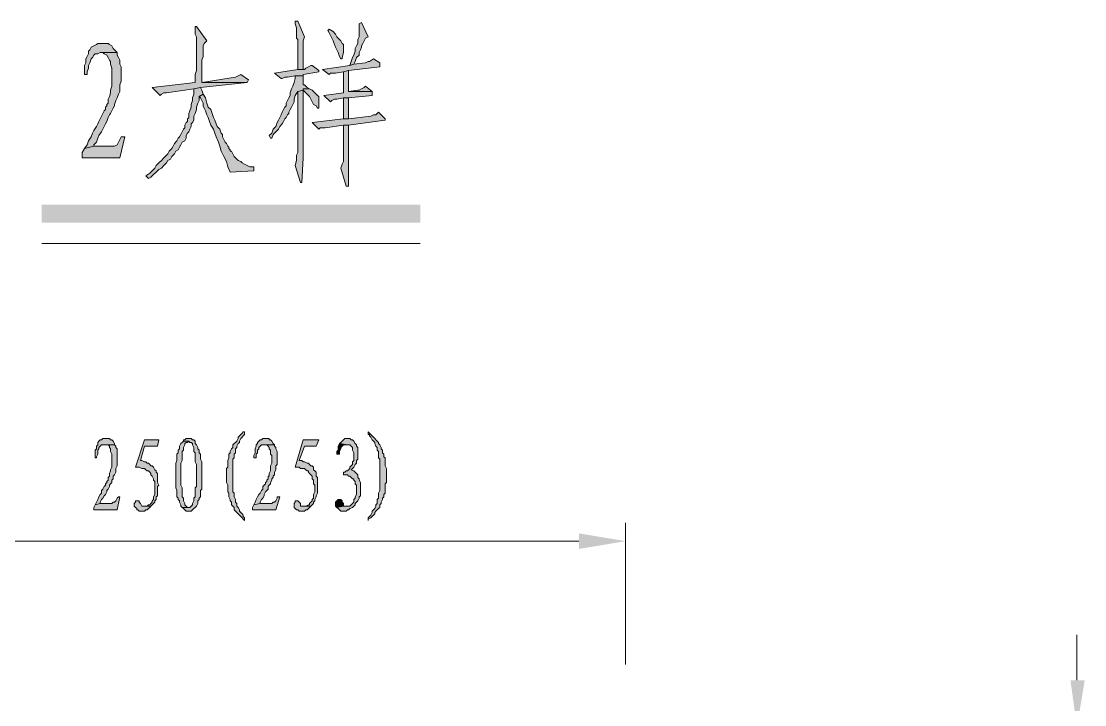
# Model space of a CAD drawing. Header units: inches. Extents: x 20 to 409, y 5 to 283.
# Drawn here: x 216.81 to 251.43, y 121.18 to 143.44 of the extents above; entities that cross this region are included whole.
import ezdxf

# ---------------------------------------------------------------- set-up
doc = ezdxf.new("R2010")
doc.units = ezdxf.units.IN
doc.header["$MEASUREMENT"] = 0
doc.layers.add('C00-00-00', color=7, linetype='Continuous')

msp = doc.modelspace()

# ---------------------------------------------------------------- hatches: boundary and pattern name
at = {"layer": 'C00-00-00'}
h = msp.add_hatch(color=0, dxfattribs=at)
h.dxf.hatch_style = 2
h.paths.add_polyline_path([(225.815, 143.443), (225.73, 143.443), (225.73, 143.358), (225.773, 143.231), (225.773, 142.893), (225.815, 142.85), (225.815, 141.877), (225.984, 141.877), (225.984, 142.3), (225.984, 142.342), (225.984, 142.808), (226.027, 142.935)])
h = msp.add_hatch(color=0, dxfattribs=at)
h.dxf.hatch_style = 2
h.paths.add_polyline_path([(227.889, 143.401), (227.805, 143.358), (227.805, 142.935), (227.762, 142.85), (227.762, 142.723), (227.72, 142.639), (227.678, 142.554), (227.678, 142.469), (227.635, 142.342), (227.593, 142.258), (227.551, 142.131), (227.508, 142.004), (227.635, 142.046), (227.678, 142.131), (227.72, 142.258), (227.805, 142.342), (227.805, 142.427), (227.847, 142.512), (227.889, 142.596), (227.889, 142.639), (227.932, 142.723), (227.974, 142.808), (228.016, 142.893), (228.101, 142.935)])
h = msp.add_hatch(color=0, dxfattribs=at)
h.dxf.hatch_style = 2
h.paths.add_polyline_path([(222.513, 143.274), (222.471, 143.274), (222.471, 143.189), (222.471, 143.02), (222.513, 142.935), (222.513, 141.834), (222.471, 141.707), (222.471, 141.453), (221.074, 141.284), (221.328, 141.03), (221.37, 141.072), (221.455, 141.115), (221.539, 141.115), (222.428, 141.242), (222.64, 141.284), (224.164, 141.453), (222.682, 141.453), (222.682, 141.496), (222.682, 142.173), (222.725, 142.3), (222.725, 142.639), (222.767, 142.723), (222.852, 142.808)])
h = msp.add_hatch(color=0, dxfattribs=at)
h.dxf.hatch_style = 2
h.paths.add_polyline_path([(226.831, 143.189), (226.789, 143.147), (226.831, 143.062), (226.873, 142.977), (226.916, 142.893), (226.958, 142.808), (227, 142.681), (227.043, 142.596), (227.085, 142.512), (227.127, 142.427), (227.17, 142.3), (227.212, 142.215), (227.254, 142.215), (227.254, 142.258), (227.297, 142.427), (227.297, 142.681), (227.254, 142.723), (227.212, 142.808), (227.17, 142.85), (227.127, 142.893), (227.085, 142.935), (227.043, 143.02), (226.958, 143.104)])
h = msp.add_hatch(color=0, dxfattribs=at)
h.dxf.hatch_style = 2
h.paths.add_polyline_path([(219.507, 142.723), (219.296, 142.723), (219.253, 142.681), (219.169, 142.639), (219.084, 142.596), (219.042, 142.512), (218.999, 142.469), (218.999, 142.385), (218.957, 142.3), (218.915, 142.215), (218.915, 142.088), (218.872, 142.004), (218.872, 141.707), (218.957, 141.707), (218.957, 141.792), (218.999, 141.919), (218.999, 142.004), (219.042, 142.088), (219.084, 142.215), (219.126, 142.258), (219.169, 142.342), (219.211, 142.385), (219.296, 142.385), (219.38, 142.427), (219.931, 142.427), (219.888, 142.469), (219.804, 142.554), (219.761, 142.639), (219.677, 142.681), (219.634, 142.723)])
h = msp.add_hatch(color=0, dxfattribs=at)
h.dxf.hatch_style = 2
h.paths.add_polyline_path([(219.931, 142.427), (219.38, 142.427), (219.465, 142.427), (219.507, 142.385), (219.592, 142.342), (219.634, 142.258), (219.677, 142.173), (219.719, 142.131), (219.719, 142.046), (219.761, 141.919), (219.761, 141.326), (219.719, 141.199), (219.719, 141.115), (219.677, 140.988), (219.634, 140.903), (219.634, 140.776), (219.592, 140.734), (219.592, 140.691), (219.55, 140.649), (219.55, 140.564), (219.507, 140.522), (219.465, 140.437), (219.423, 140.353), (219.38, 140.268), (219.338, 140.183), (219.296, 140.099), (219.253, 140.014), (219.169, 139.887), (219.126, 139.802), (219.084, 139.675), (218.999, 139.548), (218.957, 139.421), (218.872, 139.294), (219.169, 139.379), (219.169, 139.421), (219.253, 139.506), (219.296, 139.633), (219.338, 139.718), (219.423, 139.845), (219.465, 139.929), (219.507, 140.014), (219.55, 140.099), (219.592, 140.183), (219.634, 140.31), (219.677, 140.395), (219.719, 140.437), (219.761, 140.522), (219.804, 140.607), (219.846, 140.691), (219.846, 140.734), (219.888, 140.861), (219.931, 140.945), (219.973, 141.072), (220.015, 141.157), (220.015, 141.369), (220.058, 141.496), (220.058, 141.961), (220.015, 142.046), (220.015, 142.173), (219.973, 142.258), (219.931, 142.342)])
h = msp.add_hatch(color=0, dxfattribs=at)
h.dxf.hatch_style = 2
h.paths.add_polyline_path([(226.281, 142.004), (226.238, 142.004), (226.154, 141.961), (226.069, 141.919), (226.027, 141.877), (225.815, 141.877), (225.053, 141.75), (225.265, 141.58), (225.307, 141.58), (225.392, 141.623), (225.476, 141.623), (225.73, 141.665), (225.984, 141.665), (225.984, 141.707), (226.492, 141.792), (226.492, 141.834)])
h = msp.add_hatch(color=0, dxfattribs=at)
h.dxf.hatch_style = 2
h.paths.add_polyline_path([(228.27, 142.215), (228.143, 142.131), (228.101, 142.131), (228.016, 142.088), (227.635, 142.046), (227.508, 142.004), (226.619, 141.877), (226.831, 141.707), (226.873, 141.75), (227.043, 141.75), (227.297, 141.792), (227.466, 141.834), (228.482, 141.961), (228.482, 142.088)])
h = msp.add_hatch(color=0, dxfattribs=at)
h.dxf.hatch_style = 2
h.paths.add_polyline_path([(223.952, 141.707), (223.868, 141.665), (223.783, 141.623), (222.682, 141.453), (224.164, 141.453), (224.206, 141.538)])
h = msp.add_hatch(color=0, dxfattribs=at)
h.dxf.hatch_style = 2
h.paths.add_polyline_path([(225.984, 141.665), (225.73, 141.665), (225.73, 141.58), (225.688, 141.453), (225.646, 141.326), (225.603, 141.242), (225.561, 141.115), (225.561, 141.03), (225.519, 140.945), (225.476, 140.861), (225.434, 140.776), (225.434, 140.691), (225.392, 140.649), (225.349, 140.564), (225.307, 140.48), (225.265, 140.395), (225.222, 140.31), (225.18, 140.226), (225.138, 140.141), (225.095, 140.014), (225.011, 139.929), (224.968, 139.802), (224.884, 139.718), (224.926, 139.633), (224.968, 139.633), (225.011, 139.76), (225.095, 139.845), (225.18, 139.929), (225.222, 140.014), (225.307, 140.099), (225.349, 140.183), (225.392, 140.268), (225.434, 140.31), (225.476, 140.395), (225.519, 140.437), (225.519, 140.48), (225.561, 140.564), (225.603, 140.649), (225.646, 140.734), (225.688, 140.818), (225.688, 140.903), (225.73, 141.03), (225.815, 141.157), (225.984, 141.199), (225.984, 141.242), (226.196, 141.242), (226.111, 141.284), (226.027, 141.369), (225.984, 141.369), (225.984, 141.453)])
h = msp.add_hatch(color=0, dxfattribs=at)
h.dxf.hatch_style = 2
h.paths.add_polyline_path([(227.466, 141.834), (227.297, 141.792), (227.297, 141.115), (226.662, 141.03), (226.873, 140.818), (226.916, 140.861), (227, 140.903), (227.085, 140.903), (227.297, 140.945), (227.466, 140.945), (228.228, 141.03), (228.228, 141.157), (227.466, 141.157)])
h = msp.add_hatch(color=0, dxfattribs=at)
h.dxf.hatch_style = 2
h.paths.add_polyline_path([(222.64, 141.284), (222.428, 141.242), (222.428, 141.072), (222.386, 140.945), (222.386, 140.861), (222.344, 140.734), (222.344, 140.649), (222.301, 140.522), (222.259, 140.437), (222.259, 140.31), (222.217, 140.268), (222.217, 140.183), (222.174, 140.141), (222.132, 140.056), (222.132, 139.972), (222.09, 139.929), (222.047, 139.845), (222.005, 139.76), (221.963, 139.675), (221.92, 139.633), (221.878, 139.548), (221.793, 139.464), (221.751, 139.379), (221.709, 139.294), (221.624, 139.21), (221.582, 139.125), (221.497, 139.04), (221.455, 138.998), (221.37, 138.913), (221.285, 138.829), (221.201, 138.744), (221.158, 138.659), (221.074, 138.575), (220.989, 138.49), (220.862, 138.405), (220.947, 138.321), (221.031, 138.363), (221.116, 138.448), (221.201, 138.532), (221.285, 138.617), (221.37, 138.659), (221.455, 138.744), (221.539, 138.829), (221.582, 138.913), (221.666, 138.956), (221.709, 139.04), (221.793, 139.125), (221.836, 139.21), (221.92, 139.252), (221.963, 139.337), (222.005, 139.421), (222.047, 139.506), (222.132, 139.548), (222.174, 139.633), (222.174, 139.718), (222.217, 139.802), (222.259, 139.845), (222.301, 139.929), (222.344, 140.014), (222.344, 140.099), (222.386, 140.141), (222.428, 140.226), (222.428, 140.353), (222.471, 140.437), (222.513, 140.564), (222.513, 140.649), (222.555, 140.776), (222.598, 140.861), (222.598, 140.988), (222.725, 141.072), (222.682, 141.199)])
h = msp.add_hatch(color=0, dxfattribs=at)
h.dxf.hatch_style = 2
h.paths.add_polyline_path([(226.196, 141.242), (225.984, 141.242), (225.984, 141.199), (226.069, 141.115), (226.111, 141.072), (226.196, 140.988), (226.238, 140.903), (226.281, 140.818), (226.323, 140.734), (226.408, 140.691), (226.45, 140.607), (226.492, 140.607), (226.492, 140.691), (226.492, 140.988), (226.45, 141.03), (226.365, 141.115), (226.323, 141.157), (226.281, 141.199)])
h = msp.add_hatch(color=0, dxfattribs=at)
h.dxf.hatch_style = 2
h.paths.add_polyline_path([(228.016, 141.326), (227.974, 141.284), (227.889, 141.242), (227.805, 141.199), (227.762, 141.199), (227.466, 141.157), (228.228, 141.157)])
h = msp.add_hatch(color=0, dxfattribs=at)
h.dxf.hatch_style = 2
h.paths.add_polyline_path([(222.725, 141.072), (222.598, 140.988), (222.64, 140.945), (222.682, 140.861), (222.725, 140.776), (222.725, 140.691), (222.767, 140.607), (222.809, 140.522), (222.852, 140.395), (222.894, 140.31), (222.936, 140.183), (222.979, 140.056), (223.063, 139.929), (223.106, 139.802), (223.148, 139.675), (223.233, 139.506), (223.275, 139.379), (223.317, 139.21), (223.402, 139.04), (223.487, 138.871), (223.529, 138.702), (223.614, 138.532), (224.376, 138.575), (224.376, 138.702), (224.333, 138.702), (224.249, 138.702), (224.164, 138.744), (224.079, 138.786), (223.995, 138.829), (223.952, 138.871), (223.868, 138.913), (223.825, 138.956), (223.741, 139.04), (223.698, 139.125), (223.656, 139.21), (223.614, 139.21), (223.614, 139.252), (223.571, 139.294), (223.571, 139.337), (223.529, 139.379), (223.487, 139.464), (223.444, 139.506), (223.402, 139.591), (223.36, 139.675), (223.36, 139.76), (223.317, 139.802), (223.275, 139.929), (223.19, 140.014), (223.148, 140.099), (223.106, 140.226), (223.063, 140.31), (223.021, 140.437), (222.979, 140.564), (222.894, 140.649), (222.852, 140.776), (222.809, 140.945)])
h = msp.add_hatch(color=0, dxfattribs=at)
h.dxf.hatch_style = 2
h.paths.add_polyline_path([(225.984, 141.199), (225.815, 141.157), (225.815, 139.167), (225.773, 139.083), (225.773, 138.913), (225.73, 138.744), (225.9, 138.194), (225.942, 138.194), (225.984, 138.998)])
h = msp.add_hatch(color=0, dxfattribs=at)
h.dxf.hatch_style = 2
h.paths.add_polyline_path([(227.466, 140.945), (227.297, 140.945), (227.297, 140.903), (227.297, 140.268), (227.466, 140.268)])
h = msp.add_hatch(color=0, dxfattribs=at)
h.dxf.hatch_style = 2
h.paths.add_polyline_path([(228.44, 140.48), (228.355, 140.395), (228.27, 140.395), (228.186, 140.353), (227.466, 140.268), (227.297, 140.268), (226.281, 140.141), (226.492, 139.929), (226.535, 139.972), (226.704, 139.972), (227.297, 140.056), (227.466, 140.056), (228.651, 140.226), (228.651, 140.268)])
h = msp.add_hatch(color=0, dxfattribs=at)
h.dxf.hatch_style = 2
h.paths.add_polyline_path([(227.466, 140.056), (227.297, 140.056), (227.297, 140.014), (227.297, 138.871), (227.254, 138.786), (227.212, 138.659), (227.381, 138.067), (227.466, 138.067), (227.466, 138.829)])
h = msp.add_hatch(color=0, dxfattribs=at)
h.dxf.hatch_style = 2
h.paths.add_polyline_path([(220.185, 139.675), (220.058, 139.675), (220.015, 139.591), (219.973, 139.506), (219.931, 139.421), (219.846, 139.379), (219.169, 139.379), (218.872, 139.294), (218.788, 139.167), (218.788, 138.998), (220.015, 138.998)])
h = msp.add_hatch(color=0, dxfattribs=at)
h.dxf.hatch_style = 2
h.paths.add_polyline_path([(217.475, 137.474), (217.475, 136.881), (229.794, 137.474)])
h = msp.add_hatch(color=0, dxfattribs=at)
h.dxf.hatch_style = 2
h.paths.add_polyline_path([(217.475, 136.881), (229.794, 137.474), (229.794, 136.881)])
h = msp.add_hatch(color=0, dxfattribs=at)
h.dxf.hatch_style = 2
h.paths.add_polyline_path([(219.592, 129.854), (219.465, 129.854), (219.423, 129.812), (219.38, 129.812), (219.338, 129.769), (219.296, 129.727), (219.296, 129.642), (219.253, 129.6), (219.253, 129.515), (219.211, 129.473), (219.211, 129.219), (219.253, 129.219), (219.253, 129.261), (219.296, 129.346), (219.296, 129.473), (219.338, 129.515), (219.338, 129.558), (219.38, 129.6), (219.423, 129.642), (219.465, 129.642), (219.55, 129.642), (219.846, 129.642), (219.846, 129.685), (219.804, 129.769), (219.761, 129.812), (219.719, 129.812), (219.677, 129.854)])
h = msp.add_hatch(color=0, dxfattribs=at)
h.dxf.hatch_style = 2
h.paths.add_polyline_path([(222.259, 129.854), (222.174, 129.854), (222.132, 129.812), (222.09, 129.812), (222.09, 129.769), (222.259, 129.769), (222.301, 129.727), (222.344, 129.727), (222.386, 129.685), (222.386, 129.642), (222.428, 129.558), (222.428, 129.431), (222.471, 129.388), (222.471, 129.092), (222.513, 129.007), (222.513, 128.669), (222.513, 128.626), (222.513, 128.288), (222.471, 128.245), (222.471, 127.949), (222.428, 127.907), (222.428, 127.822), (222.386, 127.737), (222.386, 127.695), (222.344, 127.653), (222.301, 127.61), (222.047, 127.61), (222.09, 127.568), (222.132, 127.526), (222.174, 127.483), (222.344, 127.483), (222.386, 127.526), (222.428, 127.568), (222.471, 127.61), (222.513, 127.653), (222.555, 127.737), (222.555, 127.822), (222.598, 127.864), (222.598, 127.907), (222.64, 127.949), (222.64, 128.161), (222.682, 128.203), (222.682, 129.092), (222.64, 129.177), (222.64, 129.346), (222.598, 129.388), (222.598, 129.473), (222.555, 129.515), (222.555, 129.558), (222.513, 129.642), (222.471, 129.685), (222.471, 129.769), (222.428, 129.812), (222.386, 129.812), (222.344, 129.854)])
h = msp.add_hatch(color=0, dxfattribs=at)
h.dxf.hatch_style = 2
h.paths.add_polyline_path([(224.079, 130.066), (224.037, 130.066), (223.995, 130.023), (223.952, 129.981), (223.91, 129.939), (223.868, 129.896), (223.868, 129.854), (223.825, 129.769), (223.783, 129.727), (223.741, 129.685), (223.698, 129.642), (223.698, 129.558), (223.656, 129.515), (223.614, 129.431), (223.614, 129.388), (223.571, 129.346), (223.571, 129.219), (223.529, 129.134), (223.529, 128.923), (223.487, 128.88), (223.487, 128.711), (223.487, 128.626), (223.487, 128.415), (223.529, 128.33), (223.529, 128.118), (223.571, 128.076), (223.571, 127.949), (223.614, 127.864), (223.614, 127.822), (223.656, 127.78), (223.656, 127.695), (223.698, 127.653), (223.741, 127.61), (223.741, 127.526), (223.783, 127.483), (223.825, 127.441), (223.868, 127.399), (223.91, 127.356), (223.952, 127.314), (223.995, 127.272), (224.037, 127.229), (224.079, 127.187), (224.079, 127.272), (224.037, 127.314), (224.037, 127.356), (223.995, 127.399), (223.952, 127.441), (223.91, 127.483), (223.91, 127.526), (223.868, 127.61), (223.825, 127.653), (223.825, 127.737), (223.783, 127.78), (223.783, 127.864), (223.741, 127.949), (223.741, 128.076), (223.698, 128.118), (223.698, 129.177), (223.741, 129.219), (223.741, 129.346), (223.783, 129.388), (223.783, 129.515), (223.825, 129.558), (223.825, 129.6), (223.868, 129.685), (223.91, 129.727), (223.91, 129.769), (223.952, 129.854), (223.995, 129.896), (224.037, 129.939), (224.079, 129.981)])
h = msp.add_hatch(color=0, dxfattribs=at)
h.dxf.hatch_style = 2
h.paths.add_polyline_path([(224.799, 129.854), (224.672, 129.854), (224.63, 129.812), (224.587, 129.812), (224.545, 129.769), (224.503, 129.727), (224.503, 129.685), (224.46, 129.642), (224.46, 129.6), (224.418, 129.515), (224.418, 129.388), (224.376, 129.304), (224.376, 129.219), (224.46, 129.219), (224.46, 129.346), (224.503, 129.388), (224.503, 129.473), (224.545, 129.515), (224.545, 129.558), (224.587, 129.6), (224.63, 129.642), (224.672, 129.642), (224.714, 129.642), (225.053, 129.642), (225.011, 129.685), (224.968, 129.769), (224.926, 129.812), (224.884, 129.812), (224.884, 129.854)])
h = msp.add_hatch(color=0, dxfattribs=at)
h.dxf.hatch_style = 2
h.paths.add_polyline_path([(227.424, 129.854), (227.339, 129.854), (227.297, 129.812), (227.254, 129.769), (227.212, 129.727), (227.17, 129.685), (227.424, 129.642), (227.508, 129.642), (227.551, 129.6), (227.593, 129.558), (227.593, 129.473), (227.635, 129.388), (227.635, 129.134), (227.593, 129.092), (227.593, 129.007), (227.551, 128.965), (227.508, 128.923), (227.508, 128.88), (227.466, 128.838), (227.424, 128.796), (227.381, 128.796), (227.339, 128.753), (227.297, 128.753), (227.297, 128.669), (227.424, 128.669), (227.466, 128.626), (227.508, 128.626), (227.551, 128.584), (227.593, 128.542), (227.635, 128.542), (227.635, 128.499), (227.678, 128.457), (227.678, 128.372), (227.72, 128.33), (227.72, 128.034), (227.678, 127.949), (227.678, 127.907), (227.635, 127.864), (227.635, 127.78), (227.593, 127.737), (227.551, 127.695), (227.508, 127.653), (227.297, 127.653), (227.085, 127.61), (227.127, 127.568), (227.17, 127.526), (227.212, 127.483), (227.381, 127.483), (227.424, 127.526), (227.466, 127.526), (227.508, 127.568), (227.593, 127.61), (227.635, 127.653), (227.678, 127.695), (227.678, 127.737), (227.72, 127.78), (227.762, 127.822), (227.805, 127.907), (227.805, 127.949), (227.847, 127.991), (227.847, 128.415), (227.805, 128.499), (227.805, 128.542), (227.762, 128.584), (227.762, 128.669), (227.72, 128.711), (227.678, 128.753), (227.635, 128.796), (227.551, 128.838), (227.593, 128.88), (227.635, 128.923), (227.678, 129.007), (227.72, 129.05), (227.72, 129.134), (227.762, 129.177), (227.762, 129.558), (227.72, 129.6), (227.72, 129.642), (227.678, 129.685), (227.635, 129.769), (227.593, 129.812), (227.551, 129.812), (227.508, 129.854)])
h = msp.add_hatch(color=0, dxfattribs=at)
h.dxf.hatch_style = 2
h.paths.add_polyline_path([(228.101, 130.066), (228.101, 129.981), (228.143, 129.981), (228.143, 129.939), (228.186, 129.896), (228.228, 129.812), (228.27, 129.769), (228.313, 129.727), (228.313, 129.685), (228.355, 129.6), (228.397, 129.558), (228.397, 129.473), (228.44, 129.431), (228.44, 129.219), (228.482, 129.177), (228.482, 128.626), (228.482, 128.542), (228.482, 128.161), (228.44, 128.076), (228.44, 127.907), (228.397, 127.864), (228.397, 127.737), (228.355, 127.695), (228.355, 127.653), (228.313, 127.568), (228.27, 127.526), (228.228, 127.483), (228.228, 127.441), (228.186, 127.356), (228.143, 127.314), (228.101, 127.272), (228.101, 127.187), (228.101, 127.229), (228.186, 127.272), (228.228, 127.314), (228.27, 127.356), (228.313, 127.399), (228.313, 127.441), (228.355, 127.483), (228.397, 127.526), (228.44, 127.568), (228.482, 127.61), (228.482, 127.695), (228.524, 127.737), (228.524, 127.78), (228.567, 127.864), (228.567, 127.907), (228.609, 127.949), (228.609, 128.034), (228.651, 128.076), (228.651, 128.372), (228.694, 128.415), (228.694, 128.88), (228.651, 128.965), (228.651, 129.219), (228.609, 129.261), (228.609, 129.346), (228.567, 129.388), (228.567, 129.473), (228.524, 129.515), (228.524, 129.558), (228.482, 129.642), (228.44, 129.685), (228.44, 129.727), (228.397, 129.769), (228.355, 129.812), (228.313, 129.854), (228.27, 129.896), (228.228, 129.939), (228.186, 129.981), (228.143, 130.023)])
h = msp.add_hatch(color=0, dxfattribs=at)
h.dxf.hatch_style = 2
h.paths.add_polyline_path([(219.846, 129.642), (219.55, 129.642), (219.634, 129.642), (219.677, 129.6), (219.677, 129.558), (219.719, 129.515), (219.719, 129.431), (219.761, 129.346), (219.761, 128.923), (219.719, 128.838), (219.719, 128.796), (219.677, 128.711), (219.677, 128.626), (219.634, 128.584), (219.634, 128.499), (219.592, 128.457), (219.592, 128.415), (219.55, 128.372), (219.55, 128.33), (219.507, 128.288), (219.465, 128.203), (219.423, 128.161), (219.423, 128.076), (219.38, 128.034), (219.338, 127.949), (219.296, 127.864), (219.253, 127.78), (219.211, 127.695), (219.38, 127.737), (219.38, 127.78), (219.423, 127.864), (219.465, 127.907), (219.507, 127.991), (219.55, 128.034), (219.592, 128.118), (219.592, 128.161), (219.634, 128.203), (219.677, 128.288), (219.677, 128.33), (219.719, 128.372), (219.761, 128.415), (219.761, 128.499), (219.804, 128.542), (219.804, 128.626), (219.846, 128.669), (219.888, 128.753), (219.888, 128.88), (219.931, 128.965), (219.931, 129.515), (219.888, 129.558), (219.888, 129.6)])
h = msp.add_hatch(color=0, dxfattribs=at)
h.dxf.hatch_style = 2
h.paths.add_polyline_path([(221.285, 129.812), (220.82, 129.812), (220.523, 128.923), (220.65, 128.923), (220.735, 128.88), (220.82, 128.88), (220.862, 128.838), (220.904, 128.796), (220.947, 128.796), (220.989, 128.753), (221.031, 128.711), (221.031, 128.669), (221.074, 128.626), (221.116, 128.542), (221.116, 128.499), (221.158, 128.457), (221.158, 128.034), (221.116, 127.949), (221.116, 127.907), (221.116, 127.864), (221.074, 127.822), (221.074, 127.78), (221.031, 127.737), (220.989, 127.695), (220.947, 127.695), (220.904, 127.653), (220.735, 127.653), (221.031, 127.653), (221.074, 127.695), (221.116, 127.737), (221.158, 127.78), (221.158, 127.822), (221.201, 127.864), (221.201, 127.949), (221.243, 127.991), (221.243, 128.288), (221.285, 128.33), (221.243, 128.415), (221.243, 128.711), (221.201, 128.753), (221.201, 128.796), (221.158, 128.838), (221.116, 128.923), (221.074, 128.965), (221.031, 128.965), (220.989, 129.007), (220.947, 129.05), (220.904, 129.05), (220.862, 129.092), (220.82, 129.092), (220.735, 129.134), (220.693, 129.134), (220.82, 129.6), (221.243, 129.6)])
h = msp.add_hatch(color=0, dxfattribs=at)
h.dxf.hatch_style = 2
h.paths.add_polyline_path([(222.09, 129.769), (222.047, 129.727), (222.005, 129.685), (221.963, 129.6), (221.963, 129.515), (221.92, 129.473), (221.92, 129.388), (221.878, 129.346), (221.878, 129.134), (221.836, 129.05), (221.836, 128.245), (221.878, 128.161), (221.878, 128.076), (221.878, 128.034), (221.878, 127.949), (221.92, 127.907), (221.92, 127.864), (221.963, 127.822), (221.963, 127.78), (222.005, 127.695), (222.005, 127.653), (222.047, 127.61), (222.259, 127.61), (222.217, 127.61), (222.174, 127.653), (222.132, 127.695), (222.132, 127.737), (222.09, 127.822), (222.09, 127.907), (222.047, 127.949), (222.047, 128.245), (222.005, 128.33), (222.005, 129.05), (222.047, 129.134), (222.047, 129.431), (222.09, 129.473), (222.09, 129.558), (222.132, 129.642), (222.132, 129.685), (222.174, 129.727), (222.217, 129.727), (222.259, 129.769)])
h = msp.add_hatch(color=0, dxfattribs=at)
h.dxf.hatch_style = 2
h.paths.add_polyline_path([(225.053, 129.642), (224.714, 129.642), (224.757, 129.642), (224.799, 129.642), (224.841, 129.6), (224.884, 129.558), (224.884, 129.515), (224.926, 129.473), (224.926, 129.346), (224.968, 129.304), (224.968, 129.05), (224.926, 128.965), (224.926, 128.796), (224.884, 128.711), (224.884, 128.626), (224.841, 128.626), (224.841, 128.542), (224.799, 128.499), (224.799, 128.457), (224.757, 128.415), (224.757, 128.372), (224.714, 128.33), (224.672, 128.288), (224.672, 128.203), (224.63, 128.161), (224.587, 128.076), (224.545, 128.034), (224.503, 127.949), (224.46, 127.864), (224.418, 127.78), (224.376, 127.695), (224.587, 127.737), (224.587, 127.78), (224.63, 127.864), (224.672, 127.907), (224.714, 127.991), (224.714, 128.034), (224.757, 128.118), (224.799, 128.161), (224.841, 128.203), (224.841, 128.288), (224.884, 128.33), (224.926, 128.372), (224.926, 128.415), (224.968, 128.499), (224.968, 128.542), (225.011, 128.584), (225.011, 128.626), (225.053, 128.669), (225.053, 128.753), (225.095, 128.838), (225.095, 128.965), (225.138, 129.007), (225.138, 129.431), (225.095, 129.515), (225.095, 129.558), (225.053, 129.6)])
h = msp.add_hatch(color=0, dxfattribs=at)
h.dxf.hatch_style = 2
h.paths.add_polyline_path([(226.492, 129.812), (225.984, 129.812), (225.73, 128.923), (225.857, 128.923), (225.9, 128.88), (226.027, 128.88), (226.069, 128.838), (226.111, 128.796), (226.154, 128.796), (226.154, 128.753), (226.196, 128.711), (226.238, 128.669), (226.281, 128.626), (226.281, 128.542), (226.323, 128.499), (226.323, 128.372), (226.365, 128.33), (226.365, 128.118), (226.323, 128.034), (226.323, 127.949), (226.323, 127.907), (226.281, 127.864), (226.281, 127.822), (226.238, 127.78), (226.196, 127.737), (226.196, 127.695), (226.154, 127.695), (226.069, 127.653), (225.9, 127.653), (226.238, 127.653), (226.281, 127.695), (226.323, 127.737), (226.323, 127.78), (226.365, 127.822), (226.365, 127.864), (226.408, 127.949), (226.408, 127.991), (226.45, 128.076), (226.45, 128.584), (226.408, 128.626), (226.408, 128.753), (226.365, 128.796), (226.323, 128.838), (226.323, 128.923), (226.281, 128.965), (226.238, 128.965), (226.196, 129.007), (226.154, 129.05), (226.111, 129.05), (226.027, 129.092), (225.984, 129.092), (225.942, 129.134), (225.857, 129.134), (226.027, 129.6), (226.408, 129.6)])
h = msp.add_hatch(color=0, dxfattribs=at)
h.dxf.hatch_style = 2
h.paths.add_polyline_path([(227.17, 129.685), (227.127, 129.6), (227.127, 129.473), (227.085, 129.431), (227.085, 129.346), (227.17, 129.346), (227.17, 129.431), (227.212, 129.515), (227.212, 129.558), (227.254, 129.6), (227.297, 129.642), (227.424, 129.642)])
h = msp.add_hatch(color=0, dxfattribs=at)
h.dxf.hatch_style = 2
h.paths.add_polyline_path([(220.015, 127.949), (219.973, 127.949), (219.931, 127.907), (219.888, 127.822), (219.846, 127.78), (219.804, 127.78), (219.761, 127.737), (219.38, 127.737), (219.211, 127.695), (219.169, 127.61), (219.169, 127.526), (219.931, 127.526)])
h = msp.add_hatch(color=0, dxfattribs=at)
h.dxf.hatch_style = 2
h.paths.add_polyline_path([(220.566, 127.822), (220.523, 127.822), (220.523, 127.78), (220.481, 127.737), (220.481, 127.653), (220.523, 127.61), (220.566, 127.568), (220.566, 127.526), (220.608, 127.526), (220.65, 127.483), (220.82, 127.483), (220.862, 127.526), (220.904, 127.526), (220.947, 127.568), (220.989, 127.61), (221.031, 127.653), (220.735, 127.653), (220.693, 127.737), (220.65, 127.78), (220.65, 127.822)])
h = msp.add_hatch(color=0, dxfattribs=at)
h.dxf.hatch_style = 2
h.paths.add_polyline_path([(225.222, 127.949), (225.138, 127.949), (225.138, 127.907), (225.095, 127.822), (225.053, 127.78), (225.011, 127.78), (224.968, 127.737), (224.587, 127.737), (224.376, 127.695), (224.333, 127.61), (224.333, 127.526), (225.095, 127.526)])
h = msp.add_hatch(color=0, dxfattribs=at)
h.dxf.hatch_style = 2
h.paths.add_polyline_path([(225.773, 127.822), (225.73, 127.822), (225.73, 127.78), (225.688, 127.737), (225.688, 127.61), (225.73, 127.568), (225.773, 127.526), (225.815, 127.526), (225.857, 127.483), (226.027, 127.483), (226.069, 127.526), (226.111, 127.526), (226.154, 127.568), (226.196, 127.61), (226.238, 127.653), (225.9, 127.653), (225.9, 127.737), (225.857, 127.78), (225.815, 127.822)])
h = msp.add_hatch(color=0, dxfattribs=at)
h.dxf.hatch_style = 2
h.paths.add_polyline_path([(227.17, 127.864), (227.127, 127.864), (227.085, 127.822), (227.043, 127.78), (227.043, 127.653), (227.085, 127.61), (227.297, 127.653), (227.297, 127.737), (227.254, 127.78), (227.254, 127.822), (227.212, 127.864)])
h = msp.add_hatch(color=0, dxfattribs=at)
h.dxf.hatch_style = 2
h.paths.add_polyline_path([(234.959, 126.764), (234.959, 126.256), (236.483, 126.51)])
h = msp.add_hatch(color=0, dxfattribs=at)
h.dxf.hatch_style = 2
h.paths.add_polyline_path([(250.961, 121.98), (251.427, 121.98), (251.173, 120.456)])

# ---------------------------------------------------------------- linework, layer by layer
at = {"layer": 'C00-00-00', "color": 0, "lineweight": 0}
for points in [[(225.815, 143.443), (225.73, 143.443), (225.73, 143.358), (225.773, 143.231), (225.773, 142.893), (225.815, 142.85), (225.815, 141.877), (225.984, 141.877), (225.984, 142.3), (225.984, 142.342), (225.984, 142.808), (226.027, 142.935)], [(227.889, 143.401), (227.805, 143.358), (227.805, 142.935), (227.762, 142.85), (227.762, 142.723), (227.72, 142.639), (227.678, 142.554), (227.678, 142.469), (227.635, 142.342), (227.593, 142.258), (227.551, 142.131), (227.508, 142.004), (227.635, 142.046), (227.678, 142.131), (227.72, 142.258), (227.805, 142.342), (227.805, 142.427), (227.847, 142.512), (227.889, 142.596), (227.889, 142.639), (227.932, 142.723), (227.974, 142.808), (228.016, 142.893), (228.101, 142.935)], [(222.513, 143.274), (222.471, 143.274), (222.471, 143.189), (222.471, 143.02), (222.513, 142.935), (222.513, 141.834), (222.471, 141.707), (222.471, 141.453), (221.074, 141.284), (221.328, 141.03), (221.37, 141.072), (221.455, 141.115), (221.539, 141.115), (222.428, 141.242), (222.64, 141.284), (224.164, 141.453), (222.682, 141.453), (222.682, 141.496), (222.682, 142.173), (222.725, 142.3), (222.725, 142.639), (222.767, 142.723), (222.852, 142.808)], [(226.831, 143.189), (226.789, 143.147), (226.831, 143.062), (226.873, 142.977), (226.916, 142.893), (226.958, 142.808), (227, 142.681), (227.043, 142.596), (227.085, 142.512), (227.127, 142.427), (227.17, 142.3), (227.212, 142.215), (227.254, 142.215), (227.254, 142.258), (227.297, 142.427), (227.297, 142.681), (227.254, 142.723), (227.212, 142.808), (227.17, 142.85), (227.127, 142.893), (227.085, 142.935), (227.043, 143.02), (226.958, 143.104)], [(219.507, 142.723), (219.296, 142.723), (219.253, 142.681), (219.169, 142.639), (219.084, 142.596), (219.042, 142.512), (218.999, 142.469), (218.999, 142.385), (218.957, 142.3), (218.915, 142.215), (218.915, 142.088), (218.872, 142.004), (218.872, 141.707), (218.957, 141.707), (218.957, 141.792), (218.999, 141.919), (218.999, 142.004), (219.042, 142.088), (219.084, 142.215), (219.126, 142.258), (219.169, 142.342), (219.211, 142.385), (219.296, 142.385), (219.38, 142.427), (219.931, 142.427), (219.888, 142.469), (219.804, 142.554), (219.761, 142.639), (219.677, 142.681), (219.634, 142.723)], [(219.931, 142.427), (219.38, 142.427), (219.465, 142.427), (219.507, 142.385), (219.592, 142.342), (219.634, 142.258), (219.677, 142.173), (219.719, 142.131), (219.719, 142.046), (219.761, 141.919), (219.761, 141.326), (219.719, 141.199), (219.719, 141.115), (219.677, 140.988), (219.634, 140.903), (219.634, 140.776), (219.592, 140.734), (219.592, 140.691), (219.55, 140.649), (219.55, 140.564), (219.507, 140.522), (219.465, 140.437), (219.423, 140.353), (219.38, 140.268), (219.338, 140.183), (219.296, 140.099), (219.253, 140.014), (219.169, 139.887), (219.126, 139.802), (219.084, 139.675), (218.999, 139.548), (218.957, 139.421), (218.872, 139.294), (219.169, 139.379), (219.169, 139.421), (219.253, 139.506), (219.296, 139.633), (219.338, 139.718), (219.423, 139.845), (219.465, 139.929), (219.507, 140.014), (219.55, 140.099), (219.592, 140.183), (219.634, 140.31), (219.677, 140.395), (219.719, 140.437), (219.761, 140.522), (219.804, 140.607), (219.846, 140.691), (219.846, 140.734), (219.888, 140.861), (219.931, 140.945), (219.973, 141.072), (220.015, 141.157), (220.015, 141.369), (220.058, 141.496), (220.058, 141.961), (220.015, 142.046), (220.015, 142.173), (219.973, 142.258), (219.931, 142.342)], [(226.281, 142.004), (226.238, 142.004), (226.154, 141.961), (226.069, 141.919), (226.027, 141.877), (225.815, 141.877), (225.053, 141.75), (225.265, 141.58), (225.307, 141.58), (225.392, 141.623), (225.476, 141.623), (225.73, 141.665), (225.984, 141.665), (225.984, 141.707), (226.492, 141.792), (226.492, 141.834)], [(228.27, 142.215), (228.143, 142.131), (228.101, 142.131), (228.016, 142.088), (227.635, 142.046), (227.508, 142.004), (226.619, 141.877), (226.831, 141.707), (226.873, 141.75), (227.043, 141.75), (227.297, 141.792), (227.466, 141.834), (228.482, 141.961), (228.482, 142.088)], [(223.952, 141.707), (223.868, 141.665), (223.783, 141.623), (222.682, 141.453), (224.164, 141.453), (224.206, 141.538)], [(225.984, 141.665), (225.73, 141.665), (225.73, 141.58), (225.688, 141.453), (225.646, 141.326), (225.603, 141.242), (225.561, 141.115), (225.561, 141.03), (225.519, 140.945), (225.476, 140.861), (225.434, 140.776), (225.434, 140.691), (225.392, 140.649), (225.349, 140.564), (225.307, 140.48), (225.265, 140.395), (225.222, 140.31), (225.18, 140.226), (225.138, 140.141), (225.095, 140.014), (225.011, 139.929), (224.968, 139.802), (224.884, 139.718), (224.926, 139.633), (224.968, 139.633), (225.011, 139.76), (225.095, 139.845), (225.18, 139.929), (225.222, 140.014), (225.307, 140.099), (225.349, 140.183), (225.392, 140.268), (225.434, 140.31), (225.476, 140.395), (225.519, 140.437), (225.519, 140.48), (225.561, 140.564), (225.603, 140.649), (225.646, 140.734), (225.688, 140.818), (225.688, 140.903), (225.73, 141.03), (225.815, 141.157), (225.984, 141.199), (225.984, 141.242), (226.196, 141.242), (226.111, 141.284), (226.027, 141.369), (225.984, 141.369), (225.984, 141.453)], [(227.466, 141.834), (227.297, 141.792), (227.297, 141.115), (226.662, 141.03), (226.873, 140.818), (226.916, 140.861), (227, 140.903), (227.085, 140.903), (227.297, 140.945), (227.466, 140.945), (228.228, 141.03), (228.228, 141.157), (227.466, 141.157)], [(222.64, 141.284), (222.428, 141.242), (222.428, 141.072), (222.386, 140.945), (222.386, 140.861), (222.344, 140.734), (222.344, 140.649), (222.301, 140.522), (222.259, 140.437), (222.259, 140.31), (222.217, 140.268), (222.217, 140.183), (222.174, 140.141), (222.132, 140.056), (222.132, 139.972), (222.09, 139.929), (222.047, 139.845), (222.005, 139.76), (221.963, 139.675), (221.92, 139.633), (221.878, 139.548), (221.793, 139.464), (221.751, 139.379), (221.709, 139.294), (221.624, 139.21), (221.582, 139.125), (221.497, 139.04), (221.455, 138.998), (221.37, 138.913), (221.285, 138.829), (221.201, 138.744), (221.158, 138.659), (221.074, 138.575), (220.989, 138.49), (220.862, 138.405), (220.947, 138.321), (221.031, 138.363), (221.116, 138.448), (221.201, 138.532), (221.285, 138.617), (221.37, 138.659), (221.455, 138.744), (221.539, 138.829), (221.582, 138.913), (221.666, 138.956), (221.709, 139.04), (221.793, 139.125), (221.836, 139.21), (221.92, 139.252), (221.963, 139.337), (222.005, 139.421), (222.047, 139.506), (222.132, 139.548), (222.174, 139.633), (222.174, 139.718), (222.217, 139.802), (222.259, 139.845), (222.301, 139.929), (222.344, 140.014), (222.344, 140.099), (222.386, 140.141), (222.428, 140.226), (222.428, 140.353), (222.471, 140.437), (222.513, 140.564), (222.513, 140.649), (222.555, 140.776), (222.598, 140.861), (222.598, 140.988), (222.725, 141.072), (222.682, 141.199)], [(226.196, 141.242), (225.984, 141.242), (225.984, 141.199), (226.069, 141.115), (226.111, 141.072), (226.196, 140.988), (226.238, 140.903), (226.281, 140.818), (226.323, 140.734), (226.408, 140.691), (226.45, 140.607), (226.492, 140.607), (226.492, 140.691), (226.492, 140.988), (226.45, 141.03), (226.365, 141.115), (226.323, 141.157), (226.281, 141.199)], [(228.016, 141.326), (227.974, 141.284), (227.889, 141.242), (227.805, 141.199), (227.762, 141.199), (227.466, 141.157), (228.228, 141.157)], [(222.725, 141.072), (222.598, 140.988), (222.64, 140.945), (222.682, 140.861), (222.725, 140.776), (222.725, 140.691), (222.767, 140.607), (222.809, 140.522), (222.852, 140.395), (222.894, 140.31), (222.936, 140.183), (222.979, 140.056), (223.063, 139.929), (223.106, 139.802), (223.148, 139.675), (223.233, 139.506), (223.275, 139.379), (223.317, 139.21), (223.402, 139.04), (223.487, 138.871), (223.529, 138.702), (223.614, 138.532), (224.376, 138.575), (224.376, 138.702), (224.333, 138.702), (224.249, 138.702), (224.164, 138.744), (224.079, 138.786), (223.995, 138.829), (223.952, 138.871), (223.868, 138.913), (223.825, 138.956), (223.741, 139.04), (223.698, 139.125), (223.656, 139.21), (223.614, 139.21), (223.614, 139.252), (223.571, 139.294), (223.571, 139.337), (223.529, 139.379), (223.487, 139.464), (223.444, 139.506), (223.402, 139.591), (223.36, 139.675), (223.36, 139.76), (223.317, 139.802), (223.275, 139.929), (223.19, 140.014), (223.148, 140.099), (223.106, 140.226), (223.063, 140.31), (223.021, 140.437), (222.979, 140.564), (222.894, 140.649), (222.852, 140.776), (222.809, 140.945)], [(225.984, 141.199), (225.815, 141.157), (225.815, 139.167), (225.773, 139.083), (225.773, 138.913), (225.73, 138.744), (225.9, 138.194), (225.942, 138.194), (225.984, 138.998)], [(227.466, 140.945), (227.297, 140.945), (227.297, 140.903), (227.297, 140.268), (227.466, 140.268)], [(228.44, 140.48), (228.355, 140.395), (228.27, 140.395), (228.186, 140.353), (227.466, 140.268), (227.297, 140.268), (226.281, 140.141), (226.492, 139.929), (226.535, 139.972), (226.704, 139.972), (227.297, 140.056), (227.466, 140.056), (228.651, 140.226), (228.651, 140.268)], [(227.466, 140.056), (227.297, 140.056), (227.297, 140.014), (227.297, 138.871), (227.254, 138.786), (227.212, 138.659), (227.381, 138.067), (227.466, 138.067), (227.466, 138.829)], [(220.185, 139.675), (220.058, 139.675), (220.015, 139.591), (219.973, 139.506), (219.931, 139.421), (219.846, 139.379), (219.169, 139.379), (218.872, 139.294), (218.788, 139.167), (218.788, 138.998), (220.015, 138.998)], [(219.592, 129.854), (219.465, 129.854), (219.423, 129.812), (219.38, 129.812), (219.338, 129.769), (219.296, 129.727), (219.296, 129.642), (219.253, 129.6), (219.253, 129.515), (219.211, 129.473), (219.211, 129.219), (219.253, 129.219), (219.253, 129.261), (219.296, 129.346), (219.296, 129.473), (219.338, 129.515), (219.338, 129.558), (219.38, 129.6), (219.423, 129.642), (219.465, 129.642), (219.55, 129.642), (219.846, 129.642), (219.846, 129.685), (219.804, 129.769), (219.761, 129.812), (219.719, 129.812), (219.677, 129.854)], [(222.259, 129.854), (222.174, 129.854), (222.132, 129.812), (222.09, 129.812), (222.09, 129.769), (222.259, 129.769), (222.301, 129.727), (222.344, 129.727), (222.386, 129.685), (222.386, 129.642), (222.428, 129.558), (222.428, 129.431), (222.471, 129.388), (222.471, 129.092), (222.513, 129.007), (222.513, 128.669), (222.513, 128.626), (222.513, 128.288), (222.471, 128.245), (222.471, 127.949), (222.428, 127.907), (222.428, 127.822), (222.386, 127.737), (222.386, 127.695), (222.344, 127.653), (222.301, 127.61), (222.047, 127.61), (222.09, 127.568), (222.132, 127.526), (222.174, 127.483), (222.344, 127.483), (222.386, 127.526), (222.428, 127.568), (222.471, 127.61), (222.513, 127.653), (222.555, 127.737), (222.555, 127.822), (222.598, 127.864), (222.598, 127.907), (222.64, 127.949), (222.64, 128.161), (222.682, 128.203), (222.682, 129.092), (222.64, 129.177), (222.64, 129.346), (222.598, 129.388), (222.598, 129.473), (222.555, 129.515), (222.555, 129.558), (222.513, 129.642), (222.471, 129.685), (222.471, 129.769), (222.428, 129.812), (222.386, 129.812), (222.344, 129.854)], [(224.079, 130.066), (224.037, 130.066), (223.995, 130.023), (223.952, 129.981), (223.91, 129.939), (223.868, 129.896), (223.868, 129.854), (223.825, 129.769), (223.783, 129.727), (223.741, 129.685), (223.698, 129.642), (223.698, 129.558), (223.656, 129.515), (223.614, 129.431), (223.614, 129.388), (223.571, 129.346), (223.571, 129.219), (223.529, 129.134), (223.529, 128.923), (223.487, 128.88), (223.487, 128.711), (223.487, 128.626), (223.487, 128.415), (223.529, 128.33), (223.529, 128.118), (223.571, 128.076), (223.571, 127.949), (223.614, 127.864), (223.614, 127.822), (223.656, 127.78), (223.656, 127.695), (223.698, 127.653), (223.741, 127.61), (223.741, 127.526), (223.783, 127.483), (223.825, 127.441), (223.868, 127.399), (223.91, 127.356), (223.952, 127.314), (223.995, 127.272), (224.037, 127.229), (224.079, 127.187), (224.079, 127.272), (224.037, 127.314), (224.037, 127.356), (223.995, 127.399), (223.952, 127.441), (223.91, 127.483), (223.91, 127.526), (223.868, 127.61), (223.825, 127.653), (223.825, 127.737), (223.783, 127.78), (223.783, 127.864), (223.741, 127.949), (223.741, 128.076), (223.698, 128.118), (223.698, 129.177), (223.741, 129.219), (223.741, 129.346), (223.783, 129.388), (223.783, 129.515), (223.825, 129.558), (223.825, 129.6), (223.868, 129.685), (223.91, 129.727), (223.91, 129.769), (223.952, 129.854), (223.995, 129.896), (224.037, 129.939), (224.079, 129.981)], [(224.799, 129.854), (224.672, 129.854), (224.63, 129.812), (224.587, 129.812), (224.545, 129.769), (224.503, 129.727), (224.503, 129.685), (224.46, 129.642), (224.46, 129.6), (224.418, 129.515), (224.418, 129.388), (224.376, 129.304), (224.376, 129.219), (224.46, 129.219), (224.46, 129.346), (224.503, 129.388), (224.503, 129.473), (224.545, 129.515), (224.545, 129.558), (224.587, 129.6), (224.63, 129.642), (224.672, 129.642), (224.714, 129.642), (225.053, 129.642), (225.011, 129.685), (224.968, 129.769), (224.926, 129.812), (224.884, 129.812), (224.884, 129.854)], [(227.424, 129.854), (227.339, 129.854), (227.297, 129.812), (227.254, 129.769), (227.212, 129.727), (227.17, 129.685), (227.424, 129.642), (227.508, 129.642), (227.551, 129.6), (227.593, 129.558), (227.593, 129.473), (227.635, 129.388), (227.635, 129.134), (227.593, 129.092), (227.593, 129.007), (227.551, 128.965), (227.508, 128.923), (227.508, 128.88), (227.466, 128.838), (227.424, 128.796), (227.381, 128.796), (227.339, 128.753), (227.297, 128.753), (227.297, 128.669), (227.424, 128.669), (227.466, 128.626), (227.508, 128.626), (227.551, 128.584), (227.593, 128.542), (227.635, 128.542), (227.635, 128.499), (227.678, 128.457), (227.678, 128.372), (227.72, 128.33), (227.72, 128.034), (227.678, 127.949), (227.678, 127.907), (227.635, 127.864), (227.635, 127.78), (227.593, 127.737), (227.551, 127.695), (227.508, 127.653), (227.297, 127.653), (227.085, 127.61), (227.127, 127.568), (227.17, 127.526), (227.212, 127.483), (227.381, 127.483), (227.424, 127.526), (227.466, 127.526), (227.508, 127.568), (227.593, 127.61), (227.635, 127.653), (227.678, 127.695), (227.678, 127.737), (227.72, 127.78), (227.762, 127.822), (227.805, 127.907), (227.805, 127.949), (227.847, 127.991), (227.847, 128.415), (227.805, 128.499), (227.805, 128.542), (227.762, 128.584), (227.762, 128.669), (227.72, 128.711), (227.678, 128.753), (227.635, 128.796), (227.551, 128.838), (227.593, 128.88), (227.635, 128.923), (227.678, 129.007), (227.72, 129.05), (227.72, 129.134), (227.762, 129.177), (227.762, 129.558), (227.72, 129.6), (227.72, 129.642), (227.678, 129.685), (227.635, 129.769), (227.593, 129.812), (227.551, 129.812), (227.508, 129.854)], [(228.101, 130.066), (228.101, 129.981), (228.143, 129.981), (228.143, 129.939), (228.186, 129.896), (228.228, 129.812), (228.27, 129.769), (228.313, 129.727), (228.313, 129.685), (228.355, 129.6), (228.397, 129.558), (228.397, 129.473), (228.44, 129.431), (228.44, 129.219), (228.482, 129.177), (228.482, 128.626), (228.482, 128.542), (228.482, 128.161), (228.44, 128.076), (228.44, 127.907), (228.397, 127.864), (228.397, 127.737), (228.355, 127.695), (228.355, 127.653), (228.313, 127.568), (228.27, 127.526), (228.228, 127.483), (228.228, 127.441), (228.186, 127.356), (228.143, 127.314), (228.101, 127.272), (228.101, 127.187), (228.101, 127.229), (228.186, 127.272), (228.228, 127.314), (228.27, 127.356), (228.313, 127.399), (228.313, 127.441), (228.355, 127.483), (228.397, 127.526), (228.44, 127.568), (228.482, 127.61), (228.482, 127.695), (228.524, 127.737), (228.524, 127.78), (228.567, 127.864), (228.567, 127.907), (228.609, 127.949), (228.609, 128.034), (228.651, 128.076), (228.651, 128.372), (228.694, 128.415), (228.694, 128.88), (228.651, 128.965), (228.651, 129.219), (228.609, 129.261), (228.609, 129.346), (228.567, 129.388), (228.567, 129.473), (228.524, 129.515), (228.524, 129.558), (228.482, 129.642), (228.44, 129.685), (228.44, 129.727), (228.397, 129.769), (228.355, 129.812), (228.313, 129.854), (228.27, 129.896), (228.228, 129.939), (228.186, 129.981), (228.143, 130.023)], [(219.846, 129.642), (219.55, 129.642), (219.634, 129.642), (219.677, 129.6), (219.677, 129.558), (219.719, 129.515), (219.719, 129.431), (219.761, 129.346), (219.761, 128.923), (219.719, 128.838), (219.719, 128.796), (219.677, 128.711), (219.677, 128.626), (219.634, 128.584), (219.634, 128.499), (219.592, 128.457), (219.592, 128.415), (219.55, 128.372), (219.55, 128.33), (219.507, 128.288), (219.465, 128.203), (219.423, 128.161), (219.423, 128.076), (219.38, 128.034), (219.338, 127.949), (219.296, 127.864), (219.253, 127.78), (219.211, 127.695), (219.38, 127.737), (219.38, 127.78), (219.423, 127.864), (219.465, 127.907), (219.507, 127.991), (219.55, 128.034), (219.592, 128.118), (219.592, 128.161), (219.634, 128.203), (219.677, 128.288), (219.677, 128.33), (219.719, 128.372), (219.761, 128.415), (219.761, 128.499), (219.804, 128.542), (219.804, 128.626), (219.846, 128.669), (219.888, 128.753), (219.888, 128.88), (219.931, 128.965), (219.931, 129.515), (219.888, 129.558), (219.888, 129.6)], [(221.285, 129.812), (220.82, 129.812), (220.523, 128.923), (220.65, 128.923), (220.735, 128.88), (220.82, 128.88), (220.862, 128.838), (220.904, 128.796), (220.947, 128.796), (220.989, 128.753), (221.031, 128.711), (221.031, 128.669), (221.074, 128.626), (221.116, 128.542), (221.116, 128.499), (221.158, 128.457), (221.158, 128.034), (221.116, 127.949), (221.116, 127.907), (221.116, 127.864), (221.074, 127.822), (221.074, 127.78), (221.031, 127.737), (220.989, 127.695), (220.947, 127.695), (220.904, 127.653), (220.735, 127.653), (221.031, 127.653), (221.074, 127.695), (221.116, 127.737), (221.158, 127.78), (221.158, 127.822), (221.201, 127.864), (221.201, 127.949), (221.243, 127.991), (221.243, 128.288), (221.285, 128.33), (221.243, 128.415), (221.243, 128.711), (221.201, 128.753), (221.201, 128.796), (221.158, 128.838), (221.116, 128.923), (221.074, 128.965), (221.031, 128.965), (220.989, 129.007), (220.947, 129.05), (220.904, 129.05), (220.862, 129.092), (220.82, 129.092), (220.735, 129.134), (220.693, 129.134), (220.82, 129.6), (221.243, 129.6)], [(222.09, 129.769), (222.047, 129.727), (222.005, 129.685), (221.963, 129.6), (221.963, 129.515), (221.92, 129.473), (221.92, 129.388), (221.878, 129.346), (221.878, 129.134), (221.836, 129.05), (221.836, 128.245), (221.878, 128.161), (221.878, 128.076), (221.878, 128.034), (221.878, 127.949), (221.92, 127.907), (221.92, 127.864), (221.963, 127.822), (221.963, 127.78), (222.005, 127.695), (222.005, 127.653), (222.047, 127.61), (222.259, 127.61), (222.217, 127.61), (222.174, 127.653), (222.132, 127.695), (222.132, 127.737), (222.09, 127.822), (222.09, 127.907), (222.047, 127.949), (222.047, 128.245), (222.005, 128.33), (222.005, 129.05), (222.047, 129.134), (222.047, 129.431), (222.09, 129.473), (222.09, 129.558), (222.132, 129.642), (222.132, 129.685), (222.174, 129.727), (222.217, 129.727), (222.259, 129.769)], [(225.053, 129.642), (224.714, 129.642), (224.757, 129.642), (224.799, 129.642), (224.841, 129.6), (224.884, 129.558), (224.884, 129.515), (224.926, 129.473), (224.926, 129.346), (224.968, 129.304), (224.968, 129.05), (224.926, 128.965), (224.926, 128.796), (224.884, 128.711), (224.884, 128.626), (224.841, 128.626), (224.841, 128.542), (224.799, 128.499), (224.799, 128.457), (224.757, 128.415), (224.757, 128.372), (224.714, 128.33), (224.672, 128.288), (224.672, 128.203), (224.63, 128.161), (224.587, 128.076), (224.545, 128.034), (224.503, 127.949), (224.46, 127.864), (224.418, 127.78), (224.376, 127.695), (224.587, 127.737), (224.587, 127.78), (224.63, 127.864), (224.672, 127.907), (224.714, 127.991), (224.714, 128.034), (224.757, 128.118), (224.799, 128.161), (224.841, 128.203), (224.841, 128.288), (224.884, 128.33), (224.926, 128.372), (224.926, 128.415), (224.968, 128.499), (224.968, 128.542), (225.011, 128.584), (225.011, 128.626), (225.053, 128.669), (225.053, 128.753), (225.095, 128.838), (225.095, 128.965), (225.138, 129.007), (225.138, 129.431), (225.095, 129.515), (225.095, 129.558), (225.053, 129.6)], [(226.492, 129.812), (225.984, 129.812), (225.73, 128.923), (225.857, 128.923), (225.9, 128.88), (226.027, 128.88), (226.069, 128.838), (226.111, 128.796), (226.154, 128.796), (226.154, 128.753), (226.196, 128.711), (226.238, 128.669), (226.281, 128.626), (226.281, 128.542), (226.323, 128.499), (226.323, 128.372), (226.365, 128.33), (226.365, 128.118), (226.323, 128.034), (226.323, 127.949), (226.323, 127.907), (226.281, 127.864), (226.281, 127.822), (226.238, 127.78), (226.196, 127.737), (226.196, 127.695), (226.154, 127.695), (226.069, 127.653), (225.9, 127.653), (226.238, 127.653), (226.281, 127.695), (226.323, 127.737), (226.323, 127.78), (226.365, 127.822), (226.365, 127.864), (226.408, 127.949), (226.408, 127.991), (226.45, 128.076), (226.45, 128.584), (226.408, 128.626), (226.408, 128.753), (226.365, 128.796), (226.323, 128.838), (226.323, 128.923), (226.281, 128.965), (226.238, 128.965), (226.196, 129.007), (226.154, 129.05), (226.111, 129.05), (226.027, 129.092), (225.984, 129.092), (225.942, 129.134), (225.857, 129.134), (226.027, 129.6), (226.408, 129.6)], [(227.17, 129.685), (227.127, 129.6), (227.127, 129.473), (227.085, 129.431), (227.085, 129.346), (227.17, 129.346), (227.17, 129.431), (227.212, 129.515), (227.212, 129.558), (227.254, 129.6), (227.297, 129.642), (227.424, 129.642)], [(220.015, 127.949), (219.973, 127.949), (219.931, 127.907), (219.888, 127.822), (219.846, 127.78), (219.804, 127.78), (219.761, 127.737), (219.38, 127.737), (219.211, 127.695), (219.169, 127.61), (219.169, 127.526), (219.931, 127.526)], [(220.566, 127.822), (220.523, 127.822), (220.523, 127.78), (220.481, 127.737), (220.481, 127.653), (220.523, 127.61), (220.566, 127.568), (220.566, 127.526), (220.608, 127.526), (220.65, 127.483), (220.82, 127.483), (220.862, 127.526), (220.904, 127.526), (220.947, 127.568), (220.989, 127.61), (221.031, 127.653), (220.735, 127.653), (220.693, 127.737), (220.65, 127.78), (220.65, 127.822)], [(225.222, 127.949), (225.138, 127.949), (225.138, 127.907), (225.095, 127.822), (225.053, 127.78), (225.011, 127.78), (224.968, 127.737), (224.587, 127.737), (224.376, 127.695), (224.333, 127.61), (224.333, 127.526), (225.095, 127.526)], [(225.773, 127.822), (225.73, 127.822), (225.73, 127.78), (225.688, 127.737), (225.688, 127.61), (225.73, 127.568), (225.773, 127.526), (225.815, 127.526), (225.857, 127.483), (226.027, 127.483), (226.069, 127.526), (226.111, 127.526), (226.154, 127.568), (226.196, 127.61), (226.238, 127.653), (225.9, 127.653), (225.9, 127.737), (225.857, 127.78), (225.815, 127.822)], [(227.17, 127.864), (227.127, 127.864), (227.085, 127.822), (227.043, 127.78), (227.043, 127.653), (227.085, 127.61), (227.297, 127.653), (227.297, 127.737), (227.254, 127.78), (227.254, 127.822), (227.212, 127.864)]]:
    msp.add_lwpolyline(points, close=True, dxfattribs=at)
for points in [[(217.475, 136.204), (229.794, 136.204)], [(236.483, 122.488), (236.483, 127.102)], [(212.946, 126.51), (234.959, 126.51)], [(251.173, 121.98), (251.173, 123.462)]]:
    msp.add_lwpolyline(points, dxfattribs=at)

doc.saveas('drawing.dxf')
